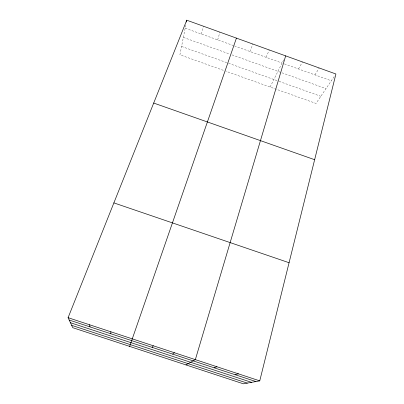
<?xml version="1.0" encoding="UTF-8"?>
<svg xmlns="http://www.w3.org/2000/svg" width="404" height="404" viewBox="0 0 404 404"><rect width="100%" height="100%" fill="white"/><g stroke="black" fill="none" stroke-linecap="round" stroke-linejoin="round"><path stroke-width="0.3" stroke-dasharray="2.02 1.52" d="M185.779 25.119L179.911 54.808L224.043 70.574M201.439 34.047L203.358 26.189M217.665 39.885L219.922 32.163M249.965 51.51L252.889 44.056M266.044 57.292L269.301 49.975M270.114 87.032L283.729 59.747M298.536 68.988L302.46 61.933M314.953 74.897L319.211 67.973M334.143 76.608L316.004 103.429L225.78 71.195M181.563 46.445L226.73 62.62M228.507 63.256L278.523 81.164M279.103 81.376L320.816 96.309M185.168 28.189L233.26 45.495M234.416 45.91L282.073 63.064M284.426 63.908L331.32 80.785M183.35 37.405L229.679 54.04M232.012 54.878L281.376 72.599M281.952 72.801L326.018 88.622"/><path stroke-width="0.61" d="M110.822 333.755L110.837 331.78M186.385 22.043L186.749 20.2L335.911 73.998L259.752 380.866L243.38 383.8L72.77 327.695L68.089 317.69L186.749 20.2M285.658 55.873L195.344 359.636L185.971 364.923M129.664 346.405L236.431 38.117M152.136 347.369L153.257 345.763M172.68 354.136L174.341 352.712M214.145 367.797L216.898 366.741M235.067 374.69L238.37 373.816M68.089 317.69L259.752 380.866M69.19 320.044L255.909 381.553M70.448 322.725L251.52 382.341M71.66 325.321L247.268 383.103M113.883 202.889L289.077 262.721M153.702 103.055L314.64 159.701M89.506 324.745L90.047 326.912"/></g></svg>
